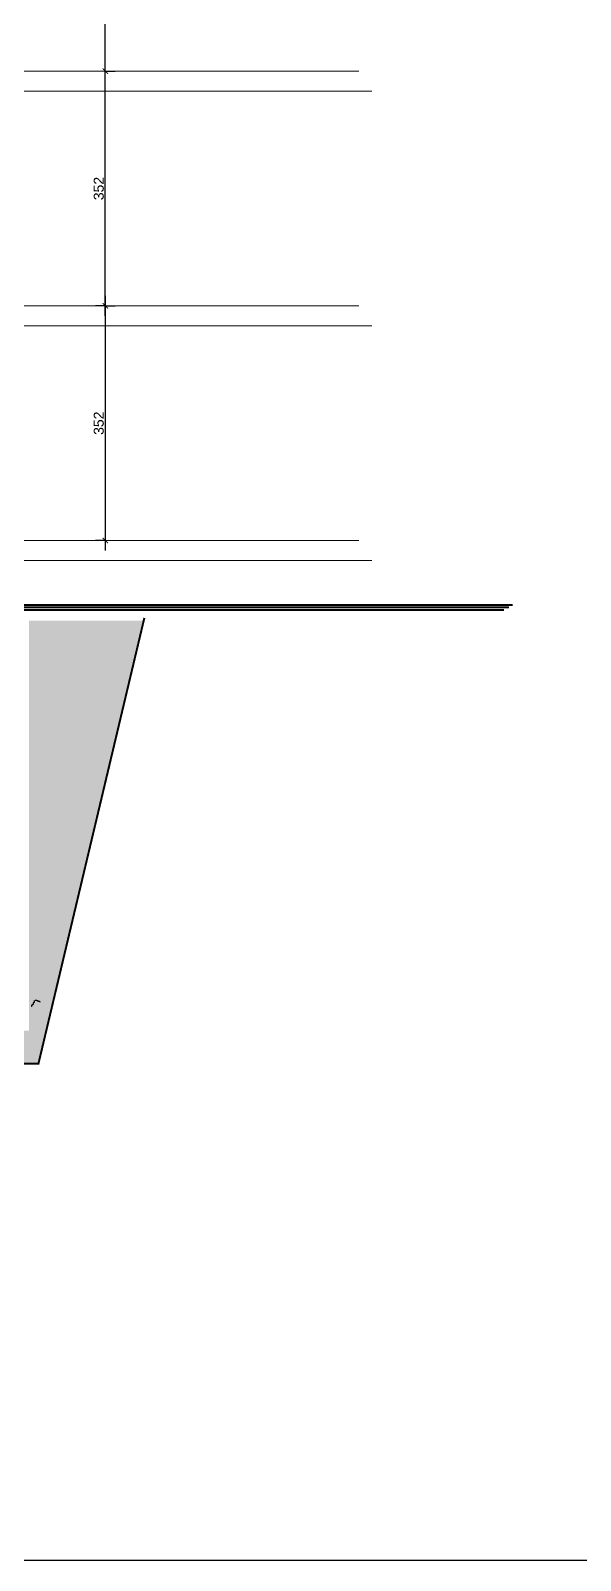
# Model space of a CAD drawing. Extents: x 250879 to 348495, y -51522 to -9360.
# Drawn here: x 292485 to 293311, y -51522 to -49227 of the extents above; entities that cross this region are included whole.
import ezdxf

# ---------------------------------------------------------------- set-up
doc = ezdxf.new("R2010")
doc.units = 0
doc.layers.get('0').update_dxf_attribs({"linetype": 'CONTINUOUS'})
doc.layers.get('DEFPOINTS').update_dxf_attribs({"color": 9, "linetype": 'CONTINUOUS'})
doc.layers.add('int fram for glaz& landscap obj.', color=252, linetype='CONTINUOUS', lineweight=15)
doc.layers.add('VIS', color=8, linetype='CONTINUOUS', lineweight=18)
doc.layers.add('WALL', color=7, linetype='CONTINUOUS')
doc.styles.get("Standard").update_dxf_attribs({"font": 'sanss___.ttf', "height": 15})
doc.dimstyles.new('STANDARD$0', dxfattribs={"dimscale": 0, "dimtxt": 12, "dimasz": 8, "dimexe": 15, "dimexo": 0.0625, "dimgap": 2, "dimtad": 1, "dimdec": 0, "dimzin": 0, "dimdsep": 46, "dimtxsty": 'Standard', "dimblk1": 'ARCHTICK', "dimblk2": 'ARCHTICK', "dimsah": 1, "dimcen": 0.09, "dimdle": 15, "dimclrd": 3, "dimclre": 3, "dimclrt": 3, "dimazin": 0, "dimtfac": 1, "dimtdec": 0, "dimtofl": 0, "dimtmove": 1, "dimatfit": 3, "dimldrblk": 'ARCHTICK', "dimfxl": 1.0455, "dimfxlon": 1, "dimtolj": 1, "dimtzin": 0, "dimarcsym": 0})

# ---------------------------------------------------------------- blocks, each defined once
blk = doc.blocks.new('_ARCHTICK')
at = {"color": 0, "linetype": 'ByBlock', "const_width": 0.15}
blk.add_lwpolyline([(-0.5, -0.5), (0.5, 0.5)], dxfattribs=at)
blk = doc.blocks.new('*D1990')
at = {"layer": 'DEFPOINTS', "color": 0, "linetype": 'Continuous', "transparency": 16777216}
for p in [(292576.8, -49288.2), (292597.6, -49288.2), (292576.8, -49640.2)]:
    blk.add_point(p, dxfattribs=at)
at = {"layer": 'WALL', "color": 3, "linetype": 'Continuous', "lineweight": -2, "transparency": 16777216}
for p, q in [((292597.6, -49655.2), (292597.6, -49273.2)), ((292596.5, -49288.2), (292612.6, -49288.2)), ((292596.5, -49640.2), (292612.6, -49640.2))]:
    blk.add_line(p, q, dxfattribs=at)
at = {"layer": 'WALL', "color": 3, "linetype": 'Continuous', "lineweight": -2, "transparency": 16777216, "xscale": 8, "yscale": 8, "zscale": 8}
for p, rotation in [((292597.6, -49288.2), 90), ((292597.6, -49640.2), 270)]:
    blk.add_blockref('_ARCHTICK', p, dxfattribs=dict(at, rotation=rotation))
at = {"layer": 'WALL', "color": 3, "linetype": 'Continuous', "transparency": 16777216, "insert": (292587.8, -49464.2), "char_height": 15, "attachment_point": 5, "rotation": 90}
blk.add_mtext('\\A1;352', dxfattribs=at)
blk = doc.blocks.new('*D1991')
at = {"layer": 'DEFPOINTS', "color": 0, "linetype": 'Continuous', "transparency": 16777216}
for p in [(292597.6, -48936.2), (292636.2, -48936.2), (292576.8, -49288.2)]:
    blk.add_point(p, dxfattribs=at)
at = {"layer": 'WALL', "color": 3, "linetype": 'Continuous', "lineweight": -2, "transparency": 16777216}
for p, q in [((292598.6, -48936.2), (292582.6, -48936.2)), ((292597.6, -49303.2), (292597.6, -48921.2)), ((292596.5, -49288.2), (292612.6, -49288.2))]:
    blk.add_line(p, q, dxfattribs=at)
at = {"layer": 'WALL', "color": 3, "linetype": 'Continuous', "lineweight": -2, "transparency": 16777216, "xscale": 8, "yscale": 8, "zscale": 8}
for p, rotation in [((292597.6, -48936.2), 90), ((292597.6, -49288.2), 270)]:
    blk.add_blockref('_ARCHTICK', p, dxfattribs=dict(at, rotation=rotation))
at = {"layer": 'WALL', "color": 3, "linetype": 'Continuous', "transparency": 16777216, "insert": (292587.8, -49112.2), "char_height": 15, "attachment_point": 5, "rotation": 90}
blk.add_mtext('\\A1;352', dxfattribs=at)
blk = doc.blocks.new('*D2000')
at = {"layer": 'DEFPOINTS', "color": 0, "linetype": 'Continuous', "transparency": 16777216}
for p in [(292597.6, -49640.2), (292597.6, -49992.2), (292597.6, -49992.2)]:
    blk.add_point(p, dxfattribs=at)
at = {"layer": 'WALL', "color": 3, "linetype": 'Continuous', "lineweight": -2, "transparency": 16777216}
for p, q in [((292597.6, -49625.2), (292597.6, -50007.2)), ((292597.6, -49640.2), (292582.6, -49640.2)), ((292597.6, -49992.2), (292582.6, -49992.2))]:
    blk.add_line(p, q, dxfattribs=at)
at = {"layer": 'WALL', "color": 3, "linetype": 'Continuous', "lineweight": -2, "transparency": 16777216, "xscale": 8, "yscale": 8, "zscale": 8}
for p, rotation in [((292597.6, -49640.2), 90), ((292597.6, -49992.2), 270)]:
    blk.add_blockref('_ARCHTICK', p, dxfattribs=dict(at, rotation=rotation))
at = {"layer": 'WALL', "color": 3, "linetype": 'Continuous', "transparency": 16777216, "insert": (292587.8, -49816.2), "char_height": 15, "attachment_point": 5, "rotation": 90}
blk.add_mtext('\\A1;352', dxfattribs=at)

msp = doc.modelspace()

# ---------------------------------------------------------------- hatches: boundary and pattern name
at = {"layer": 'int fram for glaz& landscap obj.'}
h = msp.add_hatch(dxfattribs=at)
h.set_pattern_fill('EARTH', color=256, scale=4, angle=45, style=0)
h.set_pattern_definition([(45, (8319.78, -20351.165), (4e-15, 35.9210245), [25.4, -25.4]), (45, (8313.045, -20344.43), (4e-15, 35.9210245), [25.4, -25.4]), (45, (8306.31, -20337.695), (4e-15, 35.9210245), [25.4, -25.4]), (135, (8306.31, -20333.205), (-35.9210245, 4e-15), [25.4, -25.4]), (135, (8313.045, -20326.47), (-35.9210245, 4e-15), [25.4, -25.4]), (135, (8319.78, -20319.734), (-35.9210245, 4e-15), [25.4, -25.4])])
h.paths.add_polyline_path([(292655.24487, -50112.17295), (292482.95335, -50112.17295), (292482.95335, -50328.17295), (292603.88649, -50328.17295)])
h.paths.add_polyline_path([(292603.88649, -50328.17295), (292482.95335, -50328.17295), (292482.95335, -50648.17295), (292527.8, -50648.17295)])
h.paths.add_polyline_path([(292527.8, -50648.17295), (292482.95335, -50648.17295), (292482.95335, -50727.14584), (292437.50717, -50727.14584), (291817.78876, -50727.14584), (291817.78876, -50776.59637), (292497.26473, -50776.59637)])
h.paths.add_polyline_path([(291817.78876, -50727.14584), (291795.06567, -50727.14584), (291417.78876, -50727.14584), (291417.78876, -50776.59637), (291606.72451, -50776.59637), (291817.78876, -50776.59637)])
h.paths.add_polyline_path([(291417.78876, -50727.14584), (291017.78876, -50727.14584), (291017.78876, -50776.59637), (291417.78876, -50776.59637)])
h.paths.add_polyline_path([(291017.78876, -50727.14584), (290995.06567, -50727.14584), (290617.78876, -50727.14584), (290617.78876, -50776.59637), (290741.25098, -50776.59637), (291017.78876, -50776.59637)])

# ---------------------------------------------------------------- linework, layer by layer
at = {"layer": 'VIS', "ltscale": 0.0001}
for p, q in [((288716.18589, -49288.17295), (292978.1768, -49288.17295)), ((288770.05465, -49318.17295), (292997.64877, -49318.17295)), ((288770.05465, -49640.17295), (292978.1768, -49640.17295)), ((290028.51582, -49670.17295), (292997.64877, -49670.17295)), ((288770.05465, -49992.17295), (292978.1768, -49992.17295)), ((288770.05465, -50022.17295), (292997.64877, -50022.17295))]:
    msp.add_line(p, q, dxfattribs=at)
at = {"layer": 'WALL', "linetype": 'Continuous'}
for p, q in [((292490.59005, -50684.35123), (292490.06612, -50684.35123)), ((292490.06612, -50684.35123), (292490.06612, -50685.39942)), ((292490.59005, -50682.25487), (292490.59005, -50684.35123)), ((292494.78721, -50682.25487), (292492.16374, -50682.25487)), ((292494.78721, -50682.7792), (292494.78721, -50682.25487)), ((292496.88579, -50682.7792), (292494.78721, -50682.7792)), ((292496.88579, -50683.30305), (292496.88579, -50682.7792)), ((292498.98436, -50683.30305), (292496.88579, -50683.30305)), ((292498.98436, -50683.82738), (292498.98436, -50683.30305)), ((292500.03317, -50683.82738), (292498.98436, -50683.82738)), ((292500.03317, -50684.35123), (292500.03317, -50683.82738)), ((292486.91778, -50691.1637), (292486.39385, -50691.1637)), ((292487.44266, -50689.59167), (292486.91778, -50689.59167)), ((292486.91778, -50689.59167), (292486.91778, -50691.1637)), ((292489.01636, -50688.54348), (292487.44266, -50688.54348)), ((292487.44266, -50688.54348), (292487.44266, -50689.59167)), ((292489.54124, -50687.4953), (292489.01636, -50687.4953)), ((292489.01636, -50687.4953), (292489.01636, -50688.54348)), ((292490.06612, -50685.39942), (292489.54124, -50685.39942)), ((292489.54124, -50685.39942), (292489.54124, -50687.4953))]:
    msp.add_line(p, q, dxfattribs=at)
msp.add_lwpolyline([(279680.0993, -36659.20224), (330358.02395, -36659.20224), (330358.02395, -51521.79854), (279680.0993, -51521.79854)], close=True, dxfattribs=at)
at = {"layer": 'WALL', "linetype": 'Continuous', "const_width": 3}
for points in [[(293208.67491, -50089.09427), (292467.95335, -50089.09427)], [(292656.19595, -50108.17295), (292497.26473, -50776.59637), (291606.72451, -50776.59637), (291606.72451, -50776.59637), (290741.25098, -50776.59637), (290741.25098, -50776.59637)], [(293203.14378, -50092.17295), (292467.95335, -50092.17295)], [(293195.95742, -50096.17295), (292467.95335, -50096.17295)]]:
    msp.add_lwpolyline(points, dxfattribs=at)

# ---------------------------------------------------------------- dimensions: what is measured, and where the dimension line sits
at = {"layer": 'WALL', "linetype": 'Continuous'}
for base, p1, p2, picture, middle in [((292597.57863, -48936.17295), (292576.79379, -49288.17295), (292636.17896, -48936.17295), '*D1991', (292587.84201, -49112.17295)), ((292597.57863, -49288.17295), (292576.79379, -49640.17295), (292576.79379, -49288.17295), '*D1990', (292587.84201, -49464.17295)), ((292597.57863, -49992.17295), (292597.57863, -49640.17295), (292597.57863, -49992.17295), '*D2000', (292587.84201, -49816.17295))]:
    dim = msp.add_linear_dim(base=base, p1=p1, p2=p2, angle=90, dimstyle='STANDARD$0', override={"dimscale": 1}, dxfattribs=at)
    dim.commit()
    dim.dimension.update_dxf_attribs({"geometry": picture, "text_midpoint": middle})

doc.saveas('drawing.dxf')
